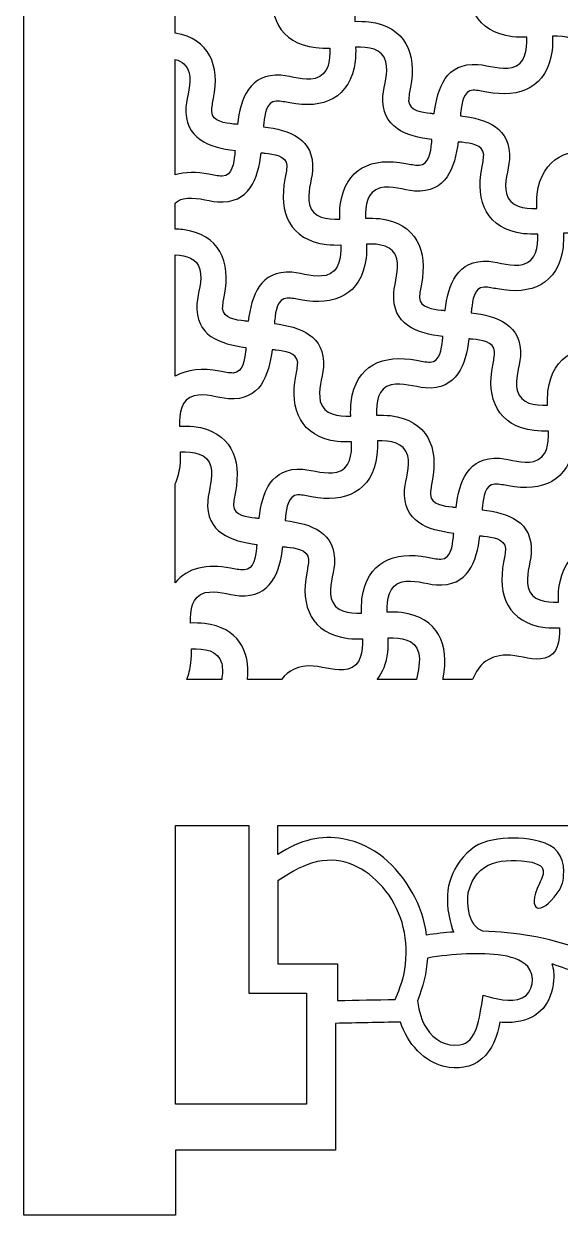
# Model space of a CAD drawing. Header units: centimetres. Extents: x 14.9 to 19.8, y -9 to 9.
# Drawn here: x 14.876 to 16.904, y -8.999 to -4.496 of the extents above; entities that cross this region are included whole.
import ezdxf

# ---------------------------------------------------------------- set-up
doc = ezdxf.new("R2010")
doc.units = ezdxf.units.CM
doc.header["$MEASUREMENT"] = 0
doc.layers.add('layer 1', color=7, linetype='Continuous')

msp = doc.modelspace()

# ---------------------------------------------------------------- linework, layer by layer
at = {"layer": 'layer 1', "color": 250}
msp.add_open_spline([(19.7855, 9.00077), (18.14914, 9.00077), (16.51278, 9.00077), (14.87641, 9.00077), (14.87641, 9.00077), (14.87641, 3.53168), (14.87641, -1.93741), (14.87641, -7.4065), (14.87641, -7.4065), (14.87643, -7.4065), (14.87644, -7.4065), (14.87645, -7.4065), (14.87645, -7.4065), (14.87645, -7.93741), (14.87645, -8.46832), (14.87645, -8.99923), (14.87645, -8.99923), (15.06736, -8.99923), (15.25827, -8.99923), (15.44918, -8.99923), (15.44918, -8.99923), (15.44918, -8.91741), (15.44918, -8.83559), (15.44918, -8.75378), (15.44918, -8.75378), (15.65112, -8.75378), (15.85306, -8.75378), (16.055, -8.75378), (16.055, -8.75378), (16.055, -8.5939), (16.055, -8.43402), (16.055, -8.27413), (16.055, -8.27413), (16.1367, -8.27251), (16.2184, -8.27088), (16.30009, -8.26924), (16.30009, -8.26924), (16.3146, -8.31061), (16.33361, -8.34649), (16.36518, -8.37815), (16.36518, -8.37815), (16.39609, -8.40916), (16.42803, -8.42833), (16.46555, -8.43705), (16.46555, -8.43705), (16.5152, -8.4486), (16.56764, -8.44357), (16.6075, -8.4088), (16.6075, -8.4088), (16.64607, -8.37513), (16.66833, -8.32123), (16.67633, -8.2698), (16.67633, -8.2698), (16.69915, -8.27211), (16.71856, -8.27158), (16.73687, -8.26896), (16.73687, -8.26896), (16.82824, -8.25588), (16.87139, -8.19807), (16.87911, -8.11089), (16.87911, -8.11089), (16.881, -8.08953), (16.87949, -8.06844), (16.87271, -8.04988), (16.87271, -8.04988), (16.87414, -8.05023), (16.87558, -8.05059), (16.87701, -8.05095), (16.87701, -8.05095), (16.90926, -8.0621), (16.9415, -8.07324), (16.97374, -8.08439), (16.97374, -8.08439), (16.99308, -8.28195), (17.14564, -8.43577), (17.33098, -8.43577), (17.33098, -8.43577), (17.51631, -8.43577), (17.66888, -8.28195), (17.68822, -8.08439), (17.68822, -8.08439), (17.72046, -8.07324), (17.7527, -8.0621), (17.78494, -8.05095), (17.78494, -8.05095), (17.78638, -8.05059), (17.78781, -8.05023), (17.78925, -8.04988), (17.78925, -8.04988), (17.78246, -8.06844), (17.78096, -8.08953), (17.78285, -8.11089), (17.78285, -8.11089), (17.79056, -8.19807), (17.83372, -8.25588), (17.92508, -8.26896), (17.92508, -8.26896), (17.94339, -8.27158), (17.96281, -8.27211), (17.98563, -8.2698), (17.98563, -8.2698), (17.99362, -8.32123), (18.01588, -8.37513), (18.05446, -8.4088), (18.05446, -8.4088), (18.09432, -8.44357), (18.14676, -8.4486), (18.19641, -8.43705), (18.19641, -8.43705), (18.23393, -8.42833), (18.26587, -8.40916), (18.29678, -8.37815), (18.29678, -8.37815), (18.32835, -8.34649), (18.34735, -8.31061), (18.36186, -8.26924), (18.36186, -8.26924), (18.44356, -8.27088), (18.52526, -8.27251), (18.60696, -8.27413), (18.60696, -8.27413), (18.60696, -8.43402), (18.60696, -8.5939), (18.60696, -8.75378), (18.60696, -8.75378), (18.80889, -8.75378), (19.01084, -8.75378), (19.21278, -8.75378), (19.21278, -8.75378), (19.21278, -8.83559), (19.21278, -8.91741), (19.21278, -8.99923), (19.21278, -8.99923), (19.40368, -8.99923), (19.59459, -8.99923), (19.7855, -8.99923), (19.7855, -8.99923), (19.7855, -8.46832), (19.7855, -7.93741), (19.7855, -7.4065), (19.7855, -7.4065), (19.7855, -1.93741), (19.7855, 3.53168), (19.7855, 9.00077)], degree=3, knots=[0, 0, 0, 0, 0.027027, 0.027027, 0.027027, 0.027027, 0.0540541, 0.0540541, 0.0540541, 0.0540541, 0.0810811, 0.0810811, 0.0810811, 0.0810811, 0.1081081, 0.1081081, 0.1081081, 0.1081081, 0.1351351, 0.1351351, 0.1351351, 0.1351351, 0.1621622, 0.1621622, 0.1621622, 0.1621622, 0.1891892, 0.1891892, 0.1891892, 0.1891892, 0.2162162, 0.2162162, 0.2162162, 0.2162162, 0.2432432, 0.2432432, 0.2432432, 0.2432432, 0.2702703, 0.2702703, 0.2702703, 0.2702703, 0.2972973, 0.2972973, 0.2972973, 0.2972973, 0.3243243, 0.3243243, 0.3243243, 0.3243243, 0.3513514, 0.3513514, 0.3513514, 0.3513514, 0.3783784, 0.3783784, 0.3783784, 0.3783784, 0.4054054, 0.4054054, 0.4054054, 0.4054054, 0.4324324, 0.4324324, 0.4324324, 0.4324324, 0.4594595, 0.4594595, 0.4594595, 0.4594595, 0.4864865, 0.4864865, 0.4864865, 0.4864865, 0.5135135, 0.5135135, 0.5135135, 0.5135135, 0.5405405, 0.5405405, 0.5405405, 0.5405405, 0.5675676, 0.5675676, 0.5675676, 0.5675676, 0.5945946, 0.5945946, 0.5945946, 0.5945946, 0.6216216, 0.6216216, 0.6216216, 0.6216216, 0.6486486, 0.6486486, 0.6486486, 0.6486486, 0.6756757, 0.6756757, 0.6756757, 0.6756757, 0.7027027, 0.7027027, 0.7027027, 0.7027027, 0.7297297, 0.7297297, 0.7297297, 0.7297297, 0.7567568, 0.7567568, 0.7567568, 0.7567568, 0.7837838, 0.7837838, 0.7837838, 0.7837838, 0.8108108, 0.8108108, 0.8108108, 0.8108108, 0.8378378, 0.8378378, 0.8378378, 0.8378378, 0.8648649, 0.8648649, 0.8648649, 0.8648649, 0.8918919, 0.8918919, 0.8918919, 0.8918919, 0.9189189, 0.9189189, 0.9189189, 0.9189189, 0.9459459, 0.9459459, 0.9459459, 0.9459459, 1, 1, 1, 1], dxfattribs=at)
at = {"layer": 'layer 1', "color": 7}
for points, knots in [([(16.87152, -4.44565), (16.87039, -4.39723), (16.87633, -4.34434), (16.92722, -4.33087), (16.92722, -4.33087), (16.97007, -4.32147), (17.01387, -4.33844), (17.05652, -4.34272), (17.05652, -4.34272), (17.17699, -4.34995), (17.20915, -4.25486), (17.22128, -4.157), (17.22128, -4.157), (17.22633, -4.15746), (17.23131, -4.15796), (17.23622, -4.1585), (17.23622, -4.1585), (17.26659, -4.16205), (17.31633, -4.16722), (17.31811, -4.20528), (17.31811, -4.20528), (17.31792, -4.22259), (17.31437, -4.23951), (17.31108, -4.25644), (17.31108, -4.25644), (17.28676, -4.38269), (17.32874, -4.48579), (17.46837, -4.50399), (17.46837, -4.50399), (17.48637, -4.50554), (17.50424, -4.50574), (17.52215, -4.50544), (17.52215, -4.50544), (17.52328, -4.55386), (17.51735, -4.60675), (17.46645, -4.62022), (17.46645, -4.62022), (17.42361, -4.62962), (17.3798, -4.61266), (17.33715, -4.60836), (17.33715, -4.60836), (17.21667, -4.60115), (17.18453, -4.69623), (17.17238, -4.79409), (17.17238, -4.79409), (17.16734, -4.79363), (17.16236, -4.79313), (17.15745, -4.79259), (17.15745, -4.79259), (17.12708, -4.78905), (17.07735, -4.78389), (17.07556, -4.74581), (17.07556, -4.74581), (17.07574, -4.72851), (17.0793, -4.71159), (17.08259, -4.69466), (17.08259, -4.69466), (17.10692, -4.5684), (17.06493, -4.4653), (16.9253, -4.4471), (16.9253, -4.4471), (16.9073, -4.44555), (16.88942, -4.44536), (16.87152, -4.44565)], [0, 0, 0, 0, 0.0588235, 0.0588235, 0.0588235, 0.0588235, 0.1176471, 0.1176471, 0.1176471, 0.1176471, 0.1764706, 0.1764706, 0.1764706, 0.1764706, 0.2352941, 0.2352941, 0.2352941, 0.2352941, 0.2941176, 0.2941176, 0.2941176, 0.2941176, 0.3529412, 0.3529412, 0.3529412, 0.3529412, 0.4117647, 0.4117647, 0.4117647, 0.4117647, 0.4705882, 0.4705882, 0.4705882, 0.4705882, 0.5294118, 0.5294118, 0.5294118, 0.5294118, 0.5882353, 0.5882353, 0.5882353, 0.5882353, 0.6470588, 0.6470588, 0.6470588, 0.6470588, 0.7058824, 0.7058824, 0.7058824, 0.7058824, 0.7647059, 0.7647059, 0.7647059, 0.7647059, 0.8235294, 0.8235294, 0.8235294, 0.8235294, 0.8823529, 0.8823529, 0.8823529, 0.8823529, 1, 1, 1, 1]), ([(16.12716, -4.48677), (16.12603, -4.43834), (16.13197, -4.38545), (16.18287, -4.37198), (16.18287, -4.37198), (16.22573, -4.36257), (16.26953, -4.37955), (16.31217, -4.38384), (16.31217, -4.38384), (16.43264, -4.39106), (16.4648, -4.29598), (16.47694, -4.1981), (16.47694, -4.1981), (16.48198, -4.19857), (16.48696, -4.19906), (16.49187, -4.19962), (16.49187, -4.19962), (16.52224, -4.20315), (16.57197, -4.20832), (16.57377, -4.24639), (16.57377, -4.24639), (16.57357, -4.26369), (16.57002, -4.28061), (16.56673, -4.29754), (16.56673, -4.29754), (16.5424, -4.42381), (16.58439, -4.5269), (16.72402, -4.54509), (16.72402, -4.54509), (16.74202, -4.54665), (16.7599, -4.54685), (16.7778, -4.54655), (16.7778, -4.54655), (16.77894, -4.59498), (16.773, -4.64785), (16.7221, -4.66133), (16.7221, -4.66133), (16.67925, -4.67074), (16.63544, -4.65377), (16.5928, -4.64947), (16.5928, -4.64947), (16.47233, -4.64225), (16.44018, -4.73733), (16.42803, -4.83521), (16.42803, -4.83521), (16.42299, -4.83474), (16.41801, -4.83424), (16.4131, -4.83369), (16.4131, -4.83369), (16.38273, -4.83016), (16.33299, -4.82499), (16.3312, -4.78692), (16.3312, -4.78692), (16.3314, -4.76962), (16.33495, -4.7527), (16.33823, -4.73577), (16.33823, -4.73577), (16.36257, -4.60951), (16.32058, -4.50641), (16.18094, -4.48822), (16.18094, -4.48822), (16.16294, -4.48666), (16.14507, -4.48647), (16.12716, -4.48677)], [0, 0, 0, 0, 0.0588235, 0.0588235, 0.0588235, 0.0588235, 0.1176471, 0.1176471, 0.1176471, 0.1176471, 0.1764706, 0.1764706, 0.1764706, 0.1764706, 0.2352941, 0.2352941, 0.2352941, 0.2352941, 0.2941176, 0.2941176, 0.2941176, 0.2941176, 0.3529412, 0.3529412, 0.3529412, 0.3529412, 0.4117647, 0.4117647, 0.4117647, 0.4117647, 0.4705882, 0.4705882, 0.4705882, 0.4705882, 0.5294118, 0.5294118, 0.5294118, 0.5294118, 0.5882353, 0.5882353, 0.5882353, 0.5882353, 0.6470588, 0.6470588, 0.6470588, 0.6470588, 0.7058824, 0.7058824, 0.7058824, 0.7058824, 0.7647059, 0.7647059, 0.7647059, 0.7647059, 0.8235294, 0.8235294, 0.8235294, 0.8235294, 0.8823529, 0.8823529, 0.8823529, 0.8823529, 1, 1, 1, 1]), ([(15.44915, -4.41128), (15.44915, -4.45126), (15.44915, -4.49125), (15.44915, -4.53123), (15.44915, -4.53123), (15.57873, -4.55385), (15.61747, -4.65448), (15.59389, -4.77687), (15.59389, -4.77687), (15.5906, -4.7938), (15.58705, -4.81073), (15.58685, -4.82803), (15.58685, -4.82803), (15.58865, -4.8661), (15.63838, -4.87126), (15.66875, -4.87481), (15.66875, -4.87481), (15.67366, -4.87535), (15.67864, -4.87585), (15.68368, -4.87631), (15.68368, -4.87631), (15.69582, -4.77844), (15.72797, -4.68336), (15.84845, -4.69059), (15.84845, -4.69059), (15.89109, -4.69487), (15.93489, -4.71184), (15.97775, -4.70244), (15.97775, -4.70244), (16.02865, -4.68896), (16.03459, -4.63608), (16.03346, -4.58766), (16.03346, -4.58766), (16.01555, -4.58796), (15.99767, -4.58776), (15.97968, -4.5862), (15.97968, -4.5862), (15.84004, -4.56801), (15.79805, -4.46491), (15.82238, -4.33865), (15.82238, -4.33865), (15.82567, -4.32172), (15.82922, -4.3048), (15.82942, -4.2875), (15.82942, -4.2875), (15.82763, -4.24944), (15.7779, -4.24426), (15.74752, -4.24072), (15.74752, -4.24072), (15.74262, -4.24017), (15.73763, -4.23968), (15.73259, -4.23922), (15.73259, -4.23922), (15.72045, -4.33708), (15.6883, -4.43217), (15.56782, -4.42494), (15.56782, -4.42494), (15.5287, -4.42101), (15.48859, -4.4064), (15.44915, -4.41128)], [0, 0, 0, 0, 0.0625, 0.0625, 0.0625, 0.0625, 0.125, 0.125, 0.125, 0.125, 0.1875, 0.1875, 0.1875, 0.1875, 0.25, 0.25, 0.25, 0.25, 0.3125, 0.3125, 0.3125, 0.3125, 0.375, 0.375, 0.375, 0.375, 0.4375, 0.4375, 0.4375, 0.4375, 0.5, 0.5, 0.5, 0.5, 0.5625, 0.5625, 0.5625, 0.5625, 0.625, 0.625, 0.625, 0.625, 0.6875, 0.6875, 0.6875, 0.6875, 0.75, 0.75, 0.75, 0.75, 0.8125, 0.8125, 0.8125, 0.8125, 0.875, 0.875, 0.875, 0.875, 1, 1, 1, 1]), ([(16.81532, -5.1936), (16.7669, -5.19473), (16.71401, -5.18879), (16.70053, -5.13789), (16.70053, -5.13789), (16.69113, -5.09504), (16.70811, -5.05124), (16.7124, -5.00859), (16.7124, -5.00859), (16.71962, -4.88811), (16.62454, -4.85596), (16.52667, -4.84382), (16.52667, -4.84382), (16.52712, -4.83878), (16.52763, -4.8338), (16.52817, -4.82889), (16.52817, -4.82889), (16.53171, -4.79852), (16.53688, -4.74879), (16.57494, -4.747), (16.57494, -4.747), (16.59225, -4.74719), (16.60917, -4.75074), (16.6261, -4.75402), (16.6261, -4.75402), (16.75236, -4.77836), (16.85546, -4.73637), (16.87366, -4.59673), (16.87366, -4.59673), (16.87522, -4.57873), (16.87541, -4.56086), (16.87511, -4.54296), (16.87511, -4.54296), (16.92353, -4.54183), (16.97641, -4.54776), (16.98989, -4.59867), (16.98989, -4.59867), (16.9993, -4.64152), (16.98232, -4.68532), (16.97804, -4.72796), (16.97804, -4.72796), (16.97082, -4.84844), (17.06588, -4.88059), (17.16376, -4.89273), (17.16376, -4.89273), (17.1633, -4.89777), (17.1628, -4.90275), (17.16225, -4.90766), (17.16225, -4.90766), (17.15871, -4.93804), (17.15355, -4.98777), (17.11548, -4.98956), (17.11548, -4.98956), (17.09819, -4.98936), (17.08125, -4.98581), (17.06432, -4.98253), (17.06432, -4.98253), (16.93807, -4.95819), (16.83497, -5.00018), (16.81677, -5.13981), (16.81677, -5.13981), (16.81522, -5.15782), (16.81503, -5.17569), (16.81532, -5.1936)], [0, 0, 0, 0, 0.0588235, 0.0588235, 0.0588235, 0.0588235, 0.1176471, 0.1176471, 0.1176471, 0.1176471, 0.1764706, 0.1764706, 0.1764706, 0.1764706, 0.2352941, 0.2352941, 0.2352941, 0.2352941, 0.2941176, 0.2941176, 0.2941176, 0.2941176, 0.3529412, 0.3529412, 0.3529412, 0.3529412, 0.4117647, 0.4117647, 0.4117647, 0.4117647, 0.4705882, 0.4705882, 0.4705882, 0.4705882, 0.5294118, 0.5294118, 0.5294118, 0.5294118, 0.5882353, 0.5882353, 0.5882353, 0.5882353, 0.6470588, 0.6470588, 0.6470588, 0.6470588, 0.7058824, 0.7058824, 0.7058824, 0.7058824, 0.7647059, 0.7647059, 0.7647059, 0.7647059, 0.8235294, 0.8235294, 0.8235294, 0.8235294, 0.8823529, 0.8823529, 0.8823529, 0.8823529, 1, 1, 1, 1]), ([(16.07097, -5.2347), (16.02255, -5.23583), (15.96967, -5.22989), (15.95619, -5.179), (15.95619, -5.179), (15.94678, -5.13615), (15.96375, -5.09235), (15.96805, -5.04969), (15.96805, -5.04969), (15.97526, -4.92923), (15.88019, -4.89708), (15.78232, -4.88493), (15.78232, -4.88493), (15.78278, -4.87989), (15.78327, -4.87491), (15.78383, -4.87), (15.78383, -4.87), (15.78736, -4.83963), (15.79253, -4.78989), (15.8306, -4.78811), (15.8306, -4.78811), (15.8479, -4.78829), (15.86482, -4.79185), (15.88175, -4.79513), (15.88175, -4.79513), (16.008, -4.81947), (16.11111, -4.77748), (16.12931, -4.63785), (16.12931, -4.63785), (16.13086, -4.61985), (16.13106, -4.60197), (16.13076, -4.58407), (16.13076, -4.58407), (16.17919, -4.58294), (16.23206, -4.58887), (16.24554, -4.63977), (16.24554, -4.63977), (16.25495, -4.68262), (16.23797, -4.72642), (16.23368, -4.76907), (16.23368, -4.76907), (16.22646, -4.88954), (16.32154, -4.92169), (16.41942, -4.93383), (16.41942, -4.93383), (16.41896, -4.93887), (16.41845, -4.94386), (16.41791, -4.94877), (16.41791, -4.94877), (16.41436, -4.97914), (16.4092, -5.02888), (16.37113, -5.03066), (16.37113, -5.03066), (16.35383, -5.03047), (16.33691, -5.02692), (16.31997, -5.02364), (16.31997, -5.02364), (16.19372, -4.99931), (16.09062, -5.04128), (16.07242, -5.18092), (16.07242, -5.18092), (16.07087, -5.19892), (16.07067, -5.2168), (16.07097, -5.2347)], [0, 0, 0, 0, 0.0588235, 0.0588235, 0.0588235, 0.0588235, 0.1176471, 0.1176471, 0.1176471, 0.1176471, 0.1764706, 0.1764706, 0.1764706, 0.1764706, 0.2352941, 0.2352941, 0.2352941, 0.2352941, 0.2941176, 0.2941176, 0.2941176, 0.2941176, 0.3529412, 0.3529412, 0.3529412, 0.3529412, 0.4117647, 0.4117647, 0.4117647, 0.4117647, 0.4705882, 0.4705882, 0.4705882, 0.4705882, 0.5294118, 0.5294118, 0.5294118, 0.5294118, 0.5882353, 0.5882353, 0.5882353, 0.5882353, 0.6470588, 0.6470588, 0.6470588, 0.6470588, 0.7058824, 0.7058824, 0.7058824, 0.7058824, 0.7647059, 0.7647059, 0.7647059, 0.7647059, 0.8235294, 0.8235294, 0.8235294, 0.8235294, 0.8823529, 0.8823529, 0.8823529, 0.8823529, 1, 1, 1, 1]), ([(15.44915, -4.63101), (15.44915, -4.7761), (15.44915, -4.92119), (15.44915, -5.06628), (15.44915, -5.06628), (15.48616, -5.05583), (15.52933, -5.05582), (15.57562, -5.06474), (15.57562, -5.06474), (15.59255, -5.06802), (15.60947, -5.07158), (15.62679, -5.07178), (15.62679, -5.07178), (15.66485, -5.06998), (15.67002, -5.02026), (15.67356, -4.98988), (15.67356, -4.98988), (15.6741, -4.98497), (15.6746, -4.97999), (15.67506, -4.97494), (15.67506, -4.97494), (15.5772, -4.9628), (15.48212, -4.93066), (15.48933, -4.81018), (15.48933, -4.81018), (15.49362, -4.76753), (15.51059, -4.72374), (15.5012, -4.68087), (15.5012, -4.68087), (15.49364, -4.65236), (15.47372, -4.63796), (15.44915, -4.63101)], [0, 0, 0, 0, 0.1111111, 0.1111111, 0.1111111, 0.1111111, 0.2222222, 0.2222222, 0.2222222, 0.2222222, 0.3333333, 0.3333333, 0.3333333, 0.3333333, 0.4444444, 0.4444444, 0.4444444, 0.4444444, 0.5555556, 0.5555556, 0.5555556, 0.5555556, 0.6666667, 0.6666667, 0.6666667, 0.6666667, 0.7777778, 0.7777778, 0.7777778, 0.7777778, 1, 1, 1, 1]), ([(16.16828, -5.23111), (16.16715, -5.18269), (16.17309, -5.1298), (16.22398, -5.11633), (16.22398, -5.11633), (16.26684, -5.10693), (16.31063, -5.1239), (16.35328, -5.12818), (16.35328, -5.12818), (16.47376, -5.1354), (16.5059, -5.04033), (16.51805, -4.94245), (16.51805, -4.94245), (16.52309, -4.94292), (16.52807, -4.94342), (16.53298, -4.94397), (16.53298, -4.94397), (16.56336, -4.9475), (16.61309, -4.95267), (16.61488, -4.99074), (16.61488, -4.99074), (16.61468, -5.00804), (16.61112, -5.02497), (16.60784, -5.04189), (16.60784, -5.04189), (16.58351, -5.16815), (16.62549, -5.27125), (16.76513, -5.28945), (16.76513, -5.28945), (16.78313, -5.291), (16.80101, -5.2912), (16.81892, -5.2909), (16.81892, -5.2909), (16.82004, -5.33932), (16.8141, -5.39221), (16.76321, -5.40568), (16.76321, -5.40568), (16.72035, -5.41508), (16.67655, -5.39811), (16.6339, -5.39382), (16.6339, -5.39382), (16.51343, -5.38661), (16.48129, -5.48168), (16.46914, -5.57955), (16.46914, -5.57955), (16.4641, -5.57909), (16.45911, -5.57859), (16.45421, -5.57805), (16.45421, -5.57805), (16.42384, -5.57451), (16.3741, -5.56934), (16.37231, -5.53127), (16.37231, -5.53127), (16.37251, -5.51397), (16.37606, -5.49705), (16.37934, -5.48011), (16.37934, -5.48011), (16.40367, -5.35386), (16.36169, -5.25076), (16.22205, -5.23256), (16.22205, -5.23256), (16.20405, -5.231), (16.18618, -5.23081), (16.16828, -5.23111)], [0, 0, 0, 0, 0.0588235, 0.0588235, 0.0588235, 0.0588235, 0.1176471, 0.1176471, 0.1176471, 0.1176471, 0.1764706, 0.1764706, 0.1764706, 0.1764706, 0.2352941, 0.2352941, 0.2352941, 0.2352941, 0.2941176, 0.2941176, 0.2941176, 0.2941176, 0.3529412, 0.3529412, 0.3529412, 0.3529412, 0.4117647, 0.4117647, 0.4117647, 0.4117647, 0.4705882, 0.4705882, 0.4705882, 0.4705882, 0.5294118, 0.5294118, 0.5294118, 0.5294118, 0.5882353, 0.5882353, 0.5882353, 0.5882353, 0.6470588, 0.6470588, 0.6470588, 0.6470588, 0.7058824, 0.7058824, 0.7058824, 0.7058824, 0.7647059, 0.7647059, 0.7647059, 0.7647059, 0.8235294, 0.8235294, 0.8235294, 0.8235294, 0.8823529, 0.8823529, 0.8823529, 0.8823529, 1, 1, 1, 1]), ([(15.44915, -5.17441), (15.44915, -5.20701), (15.44915, -5.23961), (15.44915, -5.27222), (15.44915, -5.27222), (15.45865, -5.2724), (15.46815, -5.27285), (15.47771, -5.27367), (15.47771, -5.27367), (15.61734, -5.29186), (15.65933, -5.39496), (15.63499, -5.52122), (15.63499, -5.52122), (15.6317, -5.53815), (15.62816, -5.55508), (15.62796, -5.57238), (15.62796, -5.57238), (15.62975, -5.61045), (15.67948, -5.61562), (15.70986, -5.61915), (15.70986, -5.61915), (15.71477, -5.6197), (15.71975, -5.6202), (15.72479, -5.62066), (15.72479, -5.62066), (15.73694, -5.52279), (15.76908, -5.42771), (15.88956, -5.43492), (15.88956, -5.43492), (15.93221, -5.43922), (15.976, -5.4562), (16.01885, -5.44679), (16.01885, -5.44679), (16.06975, -5.43331), (16.07568, -5.38043), (16.07456, -5.332), (16.07456, -5.332), (16.05666, -5.33231), (16.03878, -5.3321), (16.02079, -5.33055), (16.02079, -5.33055), (15.88115, -5.31236), (15.83915, -5.20926), (15.86349, -5.083), (15.86349, -5.083), (15.86678, -5.06607), (15.87033, -5.04915), (15.87053, -5.03184), (15.87053, -5.03184), (15.86873, -4.99378), (15.819, -4.98861), (15.78864, -4.98507), (15.78864, -4.98507), (15.78371, -4.98452), (15.77874, -4.98402), (15.7737, -4.98356), (15.7737, -4.98356), (15.76155, -5.08144), (15.72941, -5.17651), (15.60893, -5.1693), (15.60893, -5.1693), (15.56628, -5.16501), (15.52248, -5.14803), (15.47963, -5.15743), (15.47963, -5.15743), (15.46682, -5.16083), (15.45686, -5.16671), (15.44915, -5.17441)], [0, 0, 0, 0, 0.0555556, 0.0555556, 0.0555556, 0.0555556, 0.1111111, 0.1111111, 0.1111111, 0.1111111, 0.1666667, 0.1666667, 0.1666667, 0.1666667, 0.2222222, 0.2222222, 0.2222222, 0.2222222, 0.2777778, 0.2777778, 0.2777778, 0.2777778, 0.3333333, 0.3333333, 0.3333333, 0.3333333, 0.3888889, 0.3888889, 0.3888889, 0.3888889, 0.4444444, 0.4444444, 0.4444444, 0.4444444, 0.5, 0.5, 0.5, 0.5, 0.5555556, 0.5555556, 0.5555556, 0.5555556, 0.6111111, 0.6111111, 0.6111111, 0.6111111, 0.6666667, 0.6666667, 0.6666667, 0.6666667, 0.7222222, 0.7222222, 0.7222222, 0.7222222, 0.7777778, 0.7777778, 0.7777778, 0.7777778, 0.8333333, 0.8333333, 0.8333333, 0.8333333, 0.8888889, 0.8888889, 0.8888889, 0.8888889, 1, 1, 1, 1]), ([(16.91621, -5.28731), (16.96464, -5.28618), (17.01752, -5.29212), (17.03101, -5.34301), (17.03101, -5.34301), (17.04041, -5.38587), (17.02343, -5.42967), (17.01914, -5.47231), (17.01914, -5.47231), (17.01193, -5.59279), (17.107, -5.62493), (17.20487, -5.63708), (17.20487, -5.63708), (17.2044, -5.64212), (17.20392, -5.64711), (17.20337, -5.65201), (17.20337, -5.65201), (17.19983, -5.68238), (17.19466, -5.73212), (17.1566, -5.73391), (17.1566, -5.73391), (17.13928, -5.7337), (17.12236, -5.73016), (17.10544, -5.72687), (17.10544, -5.72687), (16.97917, -5.70255), (16.87607, -5.74453), (16.85788, -5.88416), (16.85788, -5.88416), (16.85632, -5.90216), (16.85613, -5.92003), (16.85643, -5.93795), (16.85643, -5.93795), (16.80801, -5.93907), (16.75511, -5.93313), (16.74164, -5.88223), (16.74164, -5.88223), (16.73224, -5.83939), (16.74921, -5.79559), (16.75351, -5.75294), (16.75351, -5.75294), (16.76072, -5.63246), (16.66565, -5.60032), (16.56777, -5.58818), (16.56777, -5.58818), (16.56823, -5.58314), (16.56873, -5.57815), (16.56928, -5.57324), (16.56928, -5.57324), (16.57282, -5.54287), (16.57799, -5.49313), (16.61605, -5.49134), (16.61605, -5.49134), (16.63336, -5.49154), (16.65028, -5.49509), (16.66721, -5.49838), (16.66721, -5.49838), (16.79347, -5.52271), (16.89656, -5.48073), (16.91476, -5.34109), (16.91476, -5.34109), (16.91632, -5.32309), (16.91651, -5.30522), (16.91621, -5.28731)], [0, 0, 0, 0, 0.0588235, 0.0588235, 0.0588235, 0.0588235, 0.1176471, 0.1176471, 0.1176471, 0.1176471, 0.1764706, 0.1764706, 0.1764706, 0.1764706, 0.2352941, 0.2352941, 0.2352941, 0.2352941, 0.2941176, 0.2941176, 0.2941176, 0.2941176, 0.3529412, 0.3529412, 0.3529412, 0.3529412, 0.4117647, 0.4117647, 0.4117647, 0.4117647, 0.4705882, 0.4705882, 0.4705882, 0.4705882, 0.5294118, 0.5294118, 0.5294118, 0.5294118, 0.5882353, 0.5882353, 0.5882353, 0.5882353, 0.6470588, 0.6470588, 0.6470588, 0.6470588, 0.7058824, 0.7058824, 0.7058824, 0.7058824, 0.7647059, 0.7647059, 0.7647059, 0.7647059, 0.8235294, 0.8235294, 0.8235294, 0.8235294, 0.8823529, 0.8823529, 0.8823529, 0.8823529, 1, 1, 1, 1]), ([(16.11209, -5.97906), (16.06365, -5.98018), (16.01077, -5.97425), (15.9973, -5.92335), (15.9973, -5.92335), (15.98789, -5.88049), (16.00486, -5.8367), (16.00915, -5.79405), (16.00915, -5.79405), (16.01637, -5.67357), (15.92129, -5.64143), (15.82342, -5.62928), (15.82342, -5.62928), (15.82388, -5.62424), (15.82439, -5.61926), (15.82493, -5.61435), (15.82493, -5.61435), (15.82846, -5.58397), (15.83363, -5.53424), (15.87171, -5.53245), (15.87171, -5.53245), (15.88901, -5.53264), (15.90593, -5.5362), (15.92287, -5.53948), (15.92287, -5.53948), (16.04911, -5.56382), (16.15222, -5.52183), (16.17042, -5.3822), (16.17042, -5.3822), (16.17197, -5.36419), (16.17217, -5.34633), (16.17187, -5.32841), (16.17187, -5.32841), (16.22029, -5.32729), (16.27317, -5.33322), (16.28665, -5.38412), (16.28665, -5.38412), (16.29605, -5.42697), (16.27907, -5.47077), (16.27479, -5.51342), (16.27479, -5.51342), (16.26757, -5.63389), (16.36265, -5.66605), (16.46052, -5.67818), (16.46052, -5.67818), (16.46006, -5.68323), (16.45956, -5.68821), (16.45901, -5.69312), (16.45901, -5.69312), (16.45548, -5.72349), (16.4503, -5.77323), (16.41224, -5.77501), (16.41224, -5.77501), (16.39493, -5.77481), (16.37801, -5.77127), (16.36109, -5.76798), (16.36109, -5.76798), (16.23483, -5.74365), (16.13172, -5.78564), (16.11353, -5.92527), (16.11353, -5.92527), (16.11198, -5.94326), (16.11178, -5.96114), (16.11209, -5.97906)], [0, 0, 0, 0, 0.0588235, 0.0588235, 0.0588235, 0.0588235, 0.1176471, 0.1176471, 0.1176471, 0.1176471, 0.1764706, 0.1764706, 0.1764706, 0.1764706, 0.2352941, 0.2352941, 0.2352941, 0.2352941, 0.2941176, 0.2941176, 0.2941176, 0.2941176, 0.3529412, 0.3529412, 0.3529412, 0.3529412, 0.4117647, 0.4117647, 0.4117647, 0.4117647, 0.4705882, 0.4705882, 0.4705882, 0.4705882, 0.5294118, 0.5294118, 0.5294118, 0.5294118, 0.5882353, 0.5882353, 0.5882353, 0.5882353, 0.6470588, 0.6470588, 0.6470588, 0.6470588, 0.7058824, 0.7058824, 0.7058824, 0.7058824, 0.7647059, 0.7647059, 0.7647059, 0.7647059, 0.8235294, 0.8235294, 0.8235294, 0.8235294, 0.8823529, 0.8823529, 0.8823529, 0.8823529, 1, 1, 1, 1]), ([(15.44915, -5.36961), (15.44915, -5.52247), (15.44915, -5.67532), (15.44915, -5.82818), (15.44915, -5.82818), (15.49338, -5.80157), (15.55201, -5.79662), (15.61673, -5.80909), (15.61673, -5.80909), (15.63366, -5.81238), (15.65059, -5.81592), (15.6679, -5.81612), (15.6679, -5.81612), (15.70596, -5.81434), (15.71113, -5.7646), (15.71467, -5.73422), (15.71467, -5.73422), (15.71521, -5.72931), (15.7157, -5.72433), (15.71617, -5.7193), (15.71617, -5.7193), (15.6183, -5.70715), (15.52322, -5.67501), (15.53044, -5.55452), (15.53044, -5.55452), (15.53473, -5.51188), (15.55171, -5.46808), (15.54231, -5.42523), (15.54231, -5.42523), (15.53081, -5.38186), (15.49071, -5.37113), (15.44915, -5.36961)], [0, 0, 0, 0, 0.1111111, 0.1111111, 0.1111111, 0.1111111, 0.2222222, 0.2222222, 0.2222222, 0.2222222, 0.3333333, 0.3333333, 0.3333333, 0.3333333, 0.4444444, 0.4444444, 0.4444444, 0.4444444, 0.5555556, 0.5555556, 0.5555556, 0.5555556, 0.6666667, 0.6666667, 0.6666667, 0.6666667, 0.7777778, 0.7777778, 0.7777778, 0.7777778, 1, 1, 1, 1]), ([(16.86002, -6.03524), (16.86115, -6.08367), (16.85521, -6.13655), (16.80432, -6.15003), (16.80432, -6.15003), (16.76147, -6.15943), (16.71767, -6.14246), (16.67501, -6.13817), (16.67501, -6.13817), (16.55454, -6.13096), (16.52239, -6.22603), (16.51025, -6.3239), (16.51025, -6.3239), (16.50521, -6.32344), (16.50023, -6.32294), (16.49532, -6.32239), (16.49532, -6.32239), (16.46494, -6.31886), (16.41521, -6.31369), (16.41342, -6.27562), (16.41342, -6.27562), (16.41362, -6.25832), (16.41716, -6.24139), (16.42045, -6.22447), (16.42045, -6.22447), (16.44478, -6.0982), (16.4028, -5.99511), (16.26316, -5.97691), (16.26316, -5.97691), (16.24516, -5.97535), (16.22729, -5.97516), (16.20938, -5.97546), (16.20938, -5.97546), (16.20825, -5.92703), (16.21419, -5.87415), (16.26509, -5.86067), (16.26509, -5.86067), (16.30793, -5.85127), (16.35174, -5.86825), (16.39438, -5.87253), (16.39438, -5.87253), (16.51487, -5.87975), (16.54702, -5.78467), (16.55916, -5.68681), (16.55916, -5.68681), (16.5642, -5.68727), (16.56918, -5.68777), (16.57409, -5.68832), (16.57409, -5.68832), (16.60446, -5.69185), (16.65419, -5.69702), (16.65599, -5.73509), (16.65599, -5.73509), (16.65579, -5.75239), (16.65223, -5.76931), (16.64894, -5.78624), (16.64894, -5.78624), (16.62461, -5.9125), (16.6666, -6.0156), (16.80624, -6.03379), (16.80624, -6.03379), (16.82423, -6.03535), (16.84211, -6.03554), (16.86002, -6.03524)], [0, 0, 0, 0, 0.0588235, 0.0588235, 0.0588235, 0.0588235, 0.1176471, 0.1176471, 0.1176471, 0.1176471, 0.1764706, 0.1764706, 0.1764706, 0.1764706, 0.2352941, 0.2352941, 0.2352941, 0.2352941, 0.2941176, 0.2941176, 0.2941176, 0.2941176, 0.3529412, 0.3529412, 0.3529412, 0.3529412, 0.4117647, 0.4117647, 0.4117647, 0.4117647, 0.4705882, 0.4705882, 0.4705882, 0.4705882, 0.5294118, 0.5294118, 0.5294118, 0.5294118, 0.5882353, 0.5882353, 0.5882353, 0.5882353, 0.6470588, 0.6470588, 0.6470588, 0.6470588, 0.7058824, 0.7058824, 0.7058824, 0.7058824, 0.7647059, 0.7647059, 0.7647059, 0.7647059, 0.8235294, 0.8235294, 0.8235294, 0.8235294, 0.8823529, 0.8823529, 0.8823529, 0.8823529, 1, 1, 1, 1]), ([(16.11568, -6.07635), (16.11681, -6.12477), (16.11086, -6.17766), (16.05997, -6.19114), (16.05997, -6.19114), (16.01711, -6.20055), (15.97331, -6.18357), (15.93066, -6.17928), (15.93066, -6.17928), (15.81019, -6.17206), (15.77804, -6.26714), (15.7659, -6.36501), (15.7659, -6.36501), (15.76087, -6.36455), (15.75588, -6.36405), (15.75097, -6.3635), (15.75097, -6.3635), (15.72059, -6.35996), (15.67085, -6.3548), (15.66907, -6.31673), (15.66907, -6.31673), (15.66927, -6.29943), (15.67281, -6.2825), (15.67609, -6.26557), (15.67609, -6.26557), (15.70043, -6.13931), (15.65845, -6.03622), (15.51881, -6.01802), (15.51881, -6.01802), (15.50082, -6.01647), (15.48293, -6.01627), (15.46504, -6.01657), (15.46504, -6.01657), (15.4639, -5.96815), (15.46984, -5.91526), (15.52073, -5.90178), (15.52073, -5.90178), (15.56359, -5.89238), (15.60739, -5.90935), (15.65004, -5.91364), (15.65004, -5.91364), (15.77051, -5.92086), (15.80266, -5.82578), (15.8148, -5.72791), (15.8148, -5.72791), (15.81984, -5.72838), (15.82483, -5.72887), (15.82974, -5.72943), (15.82974, -5.72943), (15.86011, -5.73296), (15.90985, -5.73812), (15.91163, -5.7762), (15.91163, -5.7762), (15.91143, -5.7935), (15.90789, -5.81042), (15.90461, -5.82735), (15.90461, -5.82735), (15.88027, -5.95361), (15.92225, -6.05671), (16.06189, -6.0749), (16.06189, -6.0749), (16.07989, -6.07646), (16.09777, -6.07666), (16.11568, -6.07635)], [0, 0, 0, 0, 0.0588235, 0.0588235, 0.0588235, 0.0588235, 0.1176471, 0.1176471, 0.1176471, 0.1176471, 0.1764706, 0.1764706, 0.1764706, 0.1764706, 0.2352941, 0.2352941, 0.2352941, 0.2352941, 0.2941176, 0.2941176, 0.2941176, 0.2941176, 0.3529412, 0.3529412, 0.3529412, 0.3529412, 0.4117647, 0.4117647, 0.4117647, 0.4117647, 0.4705882, 0.4705882, 0.4705882, 0.4705882, 0.5294118, 0.5294118, 0.5294118, 0.5294118, 0.5882353, 0.5882353, 0.5882353, 0.5882353, 0.6470588, 0.6470588, 0.6470588, 0.6470588, 0.7058824, 0.7058824, 0.7058824, 0.7058824, 0.7647059, 0.7647059, 0.7647059, 0.7647059, 0.8235294, 0.8235294, 0.8235294, 0.8235294, 0.8823529, 0.8823529, 0.8823529, 0.8823529, 1, 1, 1, 1]), ([(17.24598, -6.38143), (17.24552, -6.38647), (17.24502, -6.39145), (17.24447, -6.39635), (17.24447, -6.39635), (17.24093, -6.42674), (17.23576, -6.47647), (17.1977, -6.47826), (17.1977, -6.47826), (17.18039, -6.47806), (17.16347, -6.47452), (17.14654, -6.47123), (17.14654, -6.47123), (17.02028, -6.44689), (16.91718, -6.48888), (16.89899, -6.62851), (16.89899, -6.62851), (16.89743, -6.64652), (16.89724, -6.66439), (16.89754, -6.68229), (16.89754, -6.68229), (16.84912, -6.68342), (16.79622, -6.67748), (16.78275, -6.62659), (16.78275, -6.62659), (16.77334, -6.58374), (16.79032, -6.53993), (16.79461, -6.49729), (16.79461, -6.49729), (16.80183, -6.37681), (16.70675, -6.34466), (16.60888, -6.33252), (16.60888, -6.33252), (16.60935, -6.32747), (16.60985, -6.3225), (16.61039, -6.31758), (16.61039, -6.31758), (16.61393, -6.28721), (16.6191, -6.23749), (16.65716, -6.23569), (16.65716, -6.23569), (16.67446, -6.23589), (16.69139, -6.23944), (16.70832, -6.24273), (16.70832, -6.24273), (16.83458, -6.26705), (16.93768, -6.22507), (16.95587, -6.08543), (16.95587, -6.08543), (16.95743, -6.06744), (16.95763, -6.04956), (16.95732, -6.03166), (16.95732, -6.03166), (17.00575, -6.03054), (17.05863, -6.03646), (17.07211, -6.08735), (17.07211, -6.08735), (17.08151, -6.13022), (17.06454, -6.17401), (17.06024, -6.21666), (17.06024, -6.21666), (17.05304, -6.33713), (17.14811, -6.36928), (17.24598, -6.38143)], [0, 0, 0, 0, 0.0588235, 0.0588235, 0.0588235, 0.0588235, 0.1176471, 0.1176471, 0.1176471, 0.1176471, 0.1764706, 0.1764706, 0.1764706, 0.1764706, 0.2352941, 0.2352941, 0.2352941, 0.2352941, 0.2941176, 0.2941176, 0.2941176, 0.2941176, 0.3529412, 0.3529412, 0.3529412, 0.3529412, 0.4117647, 0.4117647, 0.4117647, 0.4117647, 0.4705882, 0.4705882, 0.4705882, 0.4705882, 0.5294118, 0.5294118, 0.5294118, 0.5294118, 0.5882353, 0.5882353, 0.5882353, 0.5882353, 0.6470588, 0.6470588, 0.6470588, 0.6470588, 0.7058824, 0.7058824, 0.7058824, 0.7058824, 0.7647059, 0.7647059, 0.7647059, 0.7647059, 0.8235294, 0.8235294, 0.8235294, 0.8235294, 0.8823529, 0.8823529, 0.8823529, 0.8823529, 1, 1, 1, 1]), ([(16.15319, -6.7234), (16.10476, -6.72452), (16.05189, -6.71859), (16.0384, -6.6677), (16.0384, -6.6677), (16.029, -6.62485), (16.04597, -6.58104), (16.05026, -6.5384), (16.05026, -6.5384), (16.05748, -6.41792), (15.9624, -6.38578), (15.86453, -6.37363), (15.86453, -6.37363), (15.865, -6.36859), (15.86549, -6.36361), (15.86605, -6.3587), (15.86605, -6.3587), (15.86958, -6.32833), (15.87475, -6.27859), (15.91282, -6.2768), (15.91282, -6.2768), (15.93011, -6.277), (15.94704, -6.28055), (15.96397, -6.28383), (15.96397, -6.28383), (16.09022, -6.30817), (16.19333, -6.26617), (16.21152, -6.12654), (16.21152, -6.12654), (16.21308, -6.10854), (16.21327, -6.09067), (16.21297, -6.07276), (16.21297, -6.07276), (16.2614, -6.07163), (16.31428, -6.07757), (16.32776, -6.12847), (16.32776, -6.12847), (16.33716, -6.17131), (16.32019, -6.21513), (16.3159, -6.25777), (16.3159, -6.25777), (16.30868, -6.37824), (16.40376, -6.41039), (16.50162, -6.42254), (16.50162, -6.42254), (16.50117, -6.42757), (16.50067, -6.43256), (16.50012, -6.43746), (16.50012, -6.43746), (16.49658, -6.46785), (16.49142, -6.51757), (16.45335, -6.51936), (16.45335, -6.51936), (16.43605, -6.51916), (16.41912, -6.51562), (16.40219, -6.51233), (16.40219, -6.51233), (16.27593, -6.488), (16.17284, -6.52999), (16.15463, -6.66962), (16.15463, -6.66962), (16.15308, -6.68761), (16.15289, -6.70549), (16.15319, -6.7234)], [0, 0, 0, 0, 0.0588235, 0.0588235, 0.0588235, 0.0588235, 0.1176471, 0.1176471, 0.1176471, 0.1176471, 0.1764706, 0.1764706, 0.1764706, 0.1764706, 0.2352941, 0.2352941, 0.2352941, 0.2352941, 0.2941176, 0.2941176, 0.2941176, 0.2941176, 0.3529412, 0.3529412, 0.3529412, 0.3529412, 0.4117647, 0.4117647, 0.4117647, 0.4117647, 0.4705882, 0.4705882, 0.4705882, 0.4705882, 0.5294118, 0.5294118, 0.5294118, 0.5294118, 0.5882353, 0.5882353, 0.5882353, 0.5882353, 0.6470588, 0.6470588, 0.6470588, 0.6470588, 0.7058824, 0.7058824, 0.7058824, 0.7058824, 0.7647059, 0.7647059, 0.7647059, 0.7647059, 0.8235294, 0.8235294, 0.8235294, 0.8235294, 0.8823529, 0.8823529, 0.8823529, 0.8823529, 1, 1, 1, 1]), ([(15.44915, -6.23441), (15.44915, -6.35927), (15.44915, -6.48415), (15.44915, -6.60902), (15.44915, -6.60902), (15.49383, -6.55161), (15.57026, -6.53656), (15.65784, -6.55345), (15.65784, -6.55345), (15.67477, -6.55672), (15.69169, -6.56028), (15.709, -6.56047), (15.709, -6.56047), (15.74707, -6.55869), (15.75224, -6.50895), (15.75577, -6.47858), (15.75577, -6.47858), (15.75632, -6.47367), (15.75682, -6.46868), (15.75728, -6.46365), (15.75728, -6.46365), (15.65941, -6.4515), (15.56434, -6.41935), (15.57155, -6.29887), (15.57155, -6.29887), (15.57584, -6.25623), (15.59281, -6.21243), (15.58341, -6.16958), (15.58341, -6.16958), (15.56993, -6.11868), (15.51705, -6.11274), (15.46862, -6.11387), (15.46862, -6.11387), (15.46893, -6.13178), (15.46873, -6.14966), (15.46717, -6.16765), (15.46717, -6.16765), (15.46386, -6.19308), (15.45772, -6.21527), (15.44915, -6.23441)], [0, 0, 0, 0, 0.0909091, 0.0909091, 0.0909091, 0.0909091, 0.1818182, 0.1818182, 0.1818182, 0.1818182, 0.2727273, 0.2727273, 0.2727273, 0.2727273, 0.3636364, 0.3636364, 0.3636364, 0.3636364, 0.4545455, 0.4545455, 0.4545455, 0.4545455, 0.5454545, 0.5454545, 0.5454545, 0.5454545, 0.6363636, 0.6363636, 0.6363636, 0.6363636, 0.7272727, 0.7272727, 0.7272727, 0.7272727, 0.8181818, 0.8181818, 0.8181818, 0.8181818, 1, 1, 1, 1]), ([(16.46051, -6.97417), (16.49802, -6.97417), (16.53553, -6.97417), (16.57303, -6.97417), (16.57303, -6.97417), (16.59516, -6.91797), (16.6362, -6.87773), (16.71612, -6.88252), (16.71612, -6.88252), (16.75877, -6.88681), (16.80257, -6.90379), (16.84543, -6.89439), (16.84543, -6.89439), (16.89632, -6.88091), (16.90226, -6.82802), (16.90113, -6.77959), (16.90113, -6.77959), (16.88323, -6.77989), (16.86535, -6.7797), (16.84735, -6.77814), (16.84735, -6.77814), (16.70771, -6.75995), (16.66573, -6.65685), (16.69006, -6.53059), (16.69006, -6.53059), (16.69335, -6.51367), (16.6969, -6.49675), (16.69709, -6.47943), (16.69709, -6.47943), (16.6953, -6.44137), (16.64557, -6.4362), (16.6152, -6.43266), (16.6152, -6.43266), (16.61029, -6.43211), (16.6053, -6.43162), (16.60026, -6.43115), (16.60026, -6.43115), (16.58812, -6.52902), (16.55597, -6.6241), (16.4355, -6.61688), (16.4355, -6.61688), (16.39284, -6.61259), (16.34905, -6.59562), (16.3062, -6.60502), (16.3062, -6.60502), (16.2553, -6.61851), (16.24936, -6.67138), (16.25049, -6.71981), (16.25049, -6.71981), (16.2684, -6.71951), (16.28628, -6.7197), (16.30427, -6.72126), (16.30427, -6.72126), (16.44391, -6.73946), (16.48589, -6.84256), (16.46156, -6.96881), (16.46156, -6.96881), (16.46121, -6.97059), (16.46086, -6.97239), (16.46051, -6.97417)], [0, 0, 0, 0, 0.0625, 0.0625, 0.0625, 0.0625, 0.125, 0.125, 0.125, 0.125, 0.1875, 0.1875, 0.1875, 0.1875, 0.25, 0.25, 0.25, 0.25, 0.3125, 0.3125, 0.3125, 0.3125, 0.375, 0.375, 0.375, 0.375, 0.4375, 0.4375, 0.4375, 0.4375, 0.5, 0.5, 0.5, 0.5, 0.5625, 0.5625, 0.5625, 0.5625, 0.625, 0.625, 0.625, 0.625, 0.6875, 0.6875, 0.6875, 0.6875, 0.75, 0.75, 0.75, 0.75, 0.8125, 0.8125, 0.8125, 0.8125, 0.875, 0.875, 0.875, 0.875, 1, 1, 1, 1]), ([(15.72236, -6.97417), (15.7652, -6.97417), (15.80803, -6.97417), (15.85087, -6.97417), (15.85087, -6.97417), (15.87555, -6.94078), (15.91322, -6.92012), (15.97178, -6.92363), (15.97178, -6.92363), (16.01442, -6.92792), (16.05822, -6.94489), (16.10107, -6.9355), (16.10107, -6.9355), (16.15196, -6.92201), (16.1579, -6.86913), (16.15678, -6.82071), (16.15678, -6.82071), (16.13887, -6.82101), (16.121, -6.82081), (16.10299, -6.81925), (16.10299, -6.81925), (15.96337, -6.80106), (15.92137, -6.69796), (15.94571, -6.5717), (15.94571, -6.5717), (15.949, -6.55477), (15.95255, -6.53785), (15.95274, -6.52054), (15.95274, -6.52054), (15.95095, -6.48247), (15.90122, -6.47731), (15.87084, -6.47377), (15.87084, -6.47377), (15.86593, -6.47322), (15.86095, -6.47272), (15.85592, -6.47226), (15.85592, -6.47226), (15.84376, -6.57014), (15.81162, -6.66521), (15.69115, -6.65799), (15.69115, -6.65799), (15.64849, -6.6537), (15.6047, -6.63672), (15.56185, -6.64613), (15.56185, -6.64613), (15.51095, -6.65961), (15.50502, -6.7125), (15.50614, -6.76092), (15.50614, -6.76092), (15.52405, -6.76063), (15.54192, -6.76081), (15.55992, -6.76237), (15.55992, -6.76237), (15.68611, -6.77882), (15.73255, -6.86461), (15.72236, -6.97417)], [0, 0, 0, 0, 0.0666667, 0.0666667, 0.0666667, 0.0666667, 0.1333333, 0.1333333, 0.1333333, 0.1333333, 0.2, 0.2, 0.2, 0.2, 0.2666667, 0.2666667, 0.2666667, 0.2666667, 0.3333333, 0.3333333, 0.3333333, 0.3333333, 0.4, 0.4, 0.4, 0.4, 0.4666667, 0.4666667, 0.4666667, 0.4666667, 0.5333333, 0.5333333, 0.5333333, 0.5333333, 0.6, 0.6, 0.6, 0.6, 0.6666667, 0.6666667, 0.6666667, 0.6666667, 0.7333333, 0.7333333, 0.7333333, 0.7333333, 0.8, 0.8, 0.8, 0.8, 0.8666667, 0.8666667, 0.8666667, 0.8666667, 1, 1, 1, 1]), ([(16.21257, -6.97417), (16.26211, -6.97417), (16.31165, -6.97417), (16.36121, -6.97417), (16.36121, -6.97417), (16.36743, -6.94047), (16.37623, -6.90636), (16.36887, -6.87282), (16.36887, -6.87282), (16.35539, -6.82192), (16.30251, -6.81598), (16.25409, -6.8171), (16.25409, -6.8171), (16.25437, -6.83501), (16.25419, -6.8529), (16.25263, -6.87089), (16.25263, -6.87089), (16.24694, -6.91454), (16.23296, -6.94865), (16.21257, -6.97417)], [0, 0, 0, 0, 0.1666667, 0.1666667, 0.1666667, 0.1666667, 0.3333333, 0.3333333, 0.3333333, 0.3333333, 0.5, 0.5, 0.5, 0.5, 0.6666667, 0.6666667, 0.6666667, 0.6666667, 1, 1, 1, 1]), ([(15.49223, -6.97417), (15.53631, -6.97417), (15.58037, -6.97417), (15.62444, -6.97417), (15.62444, -6.97417), (15.62755, -6.95403), (15.62889, -6.93388), (15.62451, -6.91392), (15.62451, -6.91392), (15.61103, -6.86303), (15.55815, -6.8571), (15.50973, -6.85823), (15.50973, -6.85823), (15.51003, -6.87613), (15.50983, -6.894), (15.50828, -6.912), (15.50828, -6.912), (15.50522, -6.93543), (15.49978, -6.95608), (15.49223, -6.97417)], [0, 0, 0, 0, 0.1666667, 0.1666667, 0.1666667, 0.1666667, 0.3333333, 0.3333333, 0.3333333, 0.3333333, 0.5, 0.5, 0.5, 0.5, 0.6666667, 0.6666667, 0.6666667, 0.6666667, 1, 1, 1, 1]), ([(15.72639, -7.5265), (15.63398, -7.5265), (15.54158, -7.5265), (15.44918, -7.5265), (15.44918, -7.5265), (15.44918, -7.8777), (15.44918, -8.22889), (15.44918, -8.58009), (15.44918, -8.58009), (15.61432, -8.58009), (15.77947, -8.58009), (15.94461, -8.58009), (15.94461, -8.58009), (15.94461, -8.44012), (15.94461, -8.30016), (15.94461, -8.1602), (15.94461, -8.1602), (15.86688, -8.1602), (15.80427, -8.1602), (15.72639, -8.1602), (15.72639, -8.1602), (15.72639, -7.94897), (15.72639, -7.73773), (15.72639, -7.5265)], [0, 0, 0, 0, 0.1428571, 0.1428571, 0.1428571, 0.1428571, 0.2857143, 0.2857143, 0.2857143, 0.2857143, 0.4285714, 0.4285714, 0.4285714, 0.4285714, 0.5714286, 0.5714286, 0.5714286, 0.5714286, 0.7142857, 0.7142857, 0.7142857, 0.7142857, 1, 1, 1, 1]), ([(17.33097, -7.5265), (16.83291, -7.5265), (16.33484, -7.5265), (15.83677, -7.5265), (15.83677, -7.5265), (15.83677, -7.56288), (15.83677, -7.59928), (15.83677, -7.63566), (15.83677, -7.63566), (15.92194, -7.5801), (16.00219, -7.56161), (16.08205, -7.57652), (16.08205, -7.57652), (16.2013, -7.59879), (16.28557, -7.67686), (16.34463, -7.77896), (16.34463, -7.77896), (16.37319, -7.82834), (16.39291, -7.88245), (16.39842, -7.94092), (16.39842, -7.94092), (16.43261, -7.93521), (16.46722, -7.93117), (16.5018, -7.9289), (16.5018, -7.9289), (16.50024, -7.92635), (16.49869, -7.92381), (16.49713, -7.92126), (16.49713, -7.92126), (16.46373, -7.81301), (16.47045, -7.72276), (16.53667, -7.64662), (16.53667, -7.64662), (16.57662, -7.60069), (16.60928, -7.58681), (16.6688, -7.57815), (16.6688, -7.57815), (16.72031, -7.57066), (16.7715, -7.57286), (16.82671, -7.58647), (16.82671, -7.58647), (16.88464, -7.60074), (16.91793, -7.638), (16.91744, -7.7006), (16.91744, -7.7006), (16.9172, -7.73398), (16.91218, -7.75519), (16.89309, -7.78197), (16.89309, -7.78197), (16.83129, -7.86874), (16.77475, -7.85406), (16.82531, -7.74557), (16.82531, -7.74557), (16.83357, -7.72782), (16.84508, -7.70895), (16.83719, -7.68841), (16.83719, -7.68841), (16.83304, -7.67759), (16.82162, -7.67313), (16.7987, -7.66531), (16.7987, -7.66531), (16.68757, -7.6487), (16.58769, -7.65579), (16.55659, -7.77972), (16.55659, -7.77972), (16.5504, -7.82791), (16.55716, -7.90768), (16.61176, -7.92628), (16.61176, -7.92628), (16.73394, -7.92921), (16.86056, -7.94855), (16.9744, -7.9932), (16.9744, -7.9932), (16.99629, -7.79858), (17.14756, -7.64776), (17.33097, -7.64776), (17.33097, -7.64776), (17.5144, -7.64776), (17.66566, -7.79858), (17.68755, -7.9932), (17.68755, -7.9932), (17.8014, -7.94855), (17.92802, -7.92921), (18.0502, -7.92628), (18.0502, -7.92628), (18.10479, -7.90768), (18.11155, -7.82791), (18.10538, -7.77972), (18.10538, -7.77972), (18.07426, -7.65579), (17.97439, -7.6487), (17.86326, -7.66531), (17.86326, -7.66531), (17.84034, -7.67313), (17.82893, -7.67759), (17.82477, -7.68841), (17.82477, -7.68841), (17.81687, -7.70895), (17.82838, -7.72782), (17.83665, -7.74557), (17.83665, -7.74557), (17.88722, -7.85406), (17.83068, -7.86874), (17.76887, -7.78197), (17.76887, -7.78197), (17.74978, -7.75519), (17.74477, -7.73398), (17.74451, -7.7006), (17.74451, -7.7006), (17.74402, -7.638), (17.77733, -7.60074), (17.83524, -7.58647), (17.83524, -7.58647), (17.89045, -7.57286), (17.94165, -7.57066), (17.99315, -7.57815), (17.99315, -7.57815), (18.05267, -7.58681), (18.08534, -7.60069), (18.12529, -7.64662), (18.12529, -7.64662), (18.1915, -7.72276), (18.19822, -7.81301), (18.16482, -7.92126), (18.16482, -7.92126), (18.16326, -7.92381), (18.16171, -7.92635), (18.16016, -7.9289), (18.16016, -7.9289), (18.19474, -7.93117), (18.22936, -7.93521), (18.26354, -7.94092), (18.26354, -7.94092), (18.26905, -7.88245), (18.28877, -7.82834), (18.31733, -7.77896), (18.31733, -7.77896), (18.37638, -7.67686), (18.46065, -7.59879), (18.57991, -7.57652), (18.57991, -7.57652), (18.65977, -7.56161), (18.74002, -7.5801), (18.82518, -7.63566), (18.82518, -7.63566), (18.82518, -7.59928), (18.82518, -7.56288), (18.82518, -7.5265), (18.82518, -7.5265), (18.32712, -7.5265), (17.82905, -7.5265), (17.33097, -7.5265)], [0, 0, 0, 0, 0.025641, 0.025641, 0.025641, 0.025641, 0.0512821, 0.0512821, 0.0512821, 0.0512821, 0.0769231, 0.0769231, 0.0769231, 0.0769231, 0.1025641, 0.1025641, 0.1025641, 0.1025641, 0.1282051, 0.1282051, 0.1282051, 0.1282051, 0.1538462, 0.1538462, 0.1538462, 0.1538462, 0.1794872, 0.1794872, 0.1794872, 0.1794872, 0.2051282, 0.2051282, 0.2051282, 0.2051282, 0.2307692, 0.2307692, 0.2307692, 0.2307692, 0.2564103, 0.2564103, 0.2564103, 0.2564103, 0.2820513, 0.2820513, 0.2820513, 0.2820513, 0.3076923, 0.3076923, 0.3076923, 0.3076923, 0.3333333, 0.3333333, 0.3333333, 0.3333333, 0.3589744, 0.3589744, 0.3589744, 0.3589744, 0.3846154, 0.3846154, 0.3846154, 0.3846154, 0.4102564, 0.4102564, 0.4102564, 0.4102564, 0.4358974, 0.4358974, 0.4358974, 0.4358974, 0.4615385, 0.4615385, 0.4615385, 0.4615385, 0.4871795, 0.4871795, 0.4871795, 0.4871795, 0.5128205, 0.5128205, 0.5128205, 0.5128205, 0.5384615, 0.5384615, 0.5384615, 0.5384615, 0.5641026, 0.5641026, 0.5641026, 0.5641026, 0.5897436, 0.5897436, 0.5897436, 0.5897436, 0.6153846, 0.6153846, 0.6153846, 0.6153846, 0.6410256, 0.6410256, 0.6410256, 0.6410256, 0.6666667, 0.6666667, 0.6666667, 0.6666667, 0.6923077, 0.6923077, 0.6923077, 0.6923077, 0.7179487, 0.7179487, 0.7179487, 0.7179487, 0.7435897, 0.7435897, 0.7435897, 0.7435897, 0.7692308, 0.7692308, 0.7692308, 0.7692308, 0.7948718, 0.7948718, 0.7948718, 0.7948718, 0.8205128, 0.8205128, 0.8205128, 0.8205128, 0.8461538, 0.8461538, 0.8461538, 0.8461538, 0.8717949, 0.8717949, 0.8717949, 0.8717949, 0.8974359, 0.8974359, 0.8974359, 0.8974359, 0.9230769, 0.9230769, 0.9230769, 0.9230769, 0.9487179, 0.9487179, 0.9487179, 0.9487179, 1, 1, 1, 1]), ([(16.06162, -8.04886), (15.98667, -8.04886), (15.91172, -8.04886), (15.83677, -8.04886), (15.83677, -8.04886), (15.83677, -7.94449), (15.83677, -7.84013), (15.83677, -7.73576), (15.83677, -7.73576), (15.89259, -7.69935), (15.9369, -7.67297), (15.98652, -7.66276), (15.98652, -7.66276), (16.08496, -7.64249), (16.16887, -7.68647), (16.23309, -7.75958), (16.23309, -7.75958), (16.30166, -7.83766), (16.33025, -7.94133), (16.31949, -8.05118), (16.31949, -8.05118), (16.31469, -8.10015), (16.29868, -8.13823), (16.28063, -8.1836), (16.28063, -8.1836), (16.20802, -8.18505), (16.13541, -8.1865), (16.0628, -8.18795), (16.0628, -8.18795), (16.06241, -8.14159), (16.06202, -8.09522), (16.06162, -8.04886)], [0, 0, 0, 0, 0.1111111, 0.1111111, 0.1111111, 0.1111111, 0.2222222, 0.2222222, 0.2222222, 0.2222222, 0.3333333, 0.3333333, 0.3333333, 0.3333333, 0.4444444, 0.4444444, 0.4444444, 0.4444444, 0.5555556, 0.5555556, 0.5555556, 0.5555556, 0.6666667, 0.6666667, 0.6666667, 0.6666667, 0.7777778, 0.7777778, 0.7777778, 0.7777778, 1, 1, 1, 1]), ([(16.76038, -8.17811), (16.71693, -8.19817), (16.65771, -8.17963), (16.61257, -8.16814), (16.61257, -8.16814), (16.59821, -8.26114), (16.58864, -8.34556), (16.52458, -8.35557), (16.52458, -8.35557), (16.47183, -8.36383), (16.42708, -8.33563), (16.3993, -8.29338), (16.3993, -8.29338), (16.37973, -8.26361), (16.37091, -8.23072), (16.364, -8.18927), (16.364, -8.18927), (16.38563, -8.1349), (16.39894, -8.08577), (16.40218, -8.02717), (16.40218, -8.02717), (16.45066, -8.01892), (16.50017, -8.01355), (16.54956, -8.01203), (16.54956, -8.01203), (16.60712, -8.01026), (16.73611, -8.0064), (16.78122, -8.0598), (16.78122, -8.0598), (16.81021, -8.09412), (16.80362, -8.15816), (16.76038, -8.17811)], [0, 0, 0, 0, 0.1111111, 0.1111111, 0.1111111, 0.1111111, 0.2222222, 0.2222222, 0.2222222, 0.2222222, 0.3333333, 0.3333333, 0.3333333, 0.3333333, 0.4444444, 0.4444444, 0.4444444, 0.4444444, 0.5555556, 0.5555556, 0.5555556, 0.5555556, 0.6666667, 0.6666667, 0.6666667, 0.6666667, 0.7777778, 0.7777778, 0.7777778, 0.7777778, 1, 1, 1, 1])]:
    msp.add_open_spline(points, degree=3, knots=knots, dxfattribs=at)

doc.saveas('drawing.dxf')
